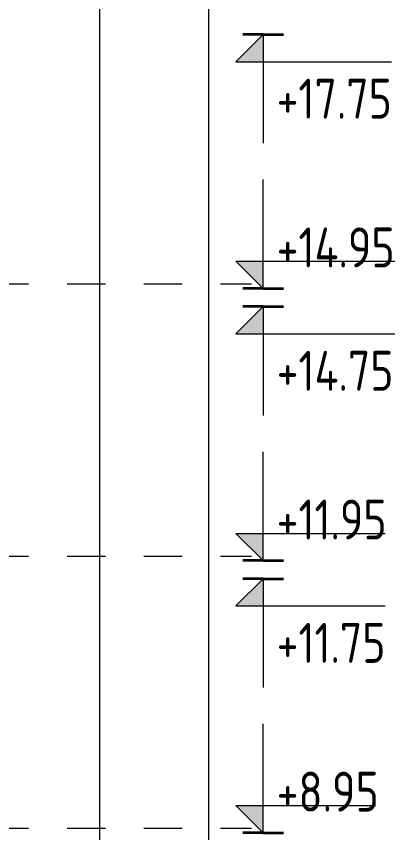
# Model space of a CAD drawing. Header units: millimetres. Extents: x 18162 to 7085488, y 72188 to 247925.
# Drawn here: x 5838767 to 5842937, y 115334 to 124334 of the extents above; entities that cross this region are included whole.
import ezdxf

# ---------------------------------------------------------------- set-up
doc = ezdxf.new("R2010")
doc.units = ezdxf.units.MM
doc.header["$MEASUREMENT"] = 0
doc.linetypes.add('Dashed', pattern=[423.333333, 211.666667, -211.666667])
doc.styles.add('GENERATED_STYLE_3', font='', dxfattribs={"width": 0.8})
doc.styles.get('GENERATED_STYLE_3').set_extended_font_data('ISOCPEUR MON')
doc.dimstyles.new('GENERATED_STYLE__27', dxfattribs={"dimtxt": 440.00001, "dimasz": 228, "dimexe": 0.18, "dimexo": 1666.115523, "dimgap": 0, "dimtad": 1, "dimdec": 0, "dimzin": 0, "dimdsep": 46, "dimtxsty": 'GENERATED_STYLE_3', "dimblk": 'ARROWHEAD_2', "dimblk1": 'ARROWHEAD_2', "dimblk2": 'ARROWHEAD_2', "dimcen": 0.09, "dimclrd": 13, "dimclre": 13, "dimclrt": 13, "dimadec": 0, "dimazin": 0, "dimtfac": 1, "dimtdec": 4, "dimtmove": 0, "dimatfit": 3, "dimfxl": 1, "dimtolj": 1, "dimtzin": 0, "dimarcsym": 0})
doc.dimstyles.new('GENERATED_STYLE__30', dxfattribs={"dimtxt": 440.00001, "dimasz": 228, "dimexe": 0.18, "dimexo": 0.0625, "dimgap": 0, "dimtad": 1, "dimdec": 0, "dimzin": 0, "dimdsep": 46, "dimtxsty": 'GENERATED_STYLE_3', "dimblk": 'ARROWHEAD_2', "dimblk1": 'ARROWHEAD_2', "dimblk2": 'ARROWHEAD_2', "dimcen": 0.09, "dimclrd": 13, "dimclre": 13, "dimclrt": 13, "dimadec": 0, "dimazin": 0, "dimtfac": 1, "dimtdec": 4, "dimtmove": 0, "dimatfit": 3, "dimfxl": 1, "dimtolj": 1, "dimtzin": 0, "dimarcsym": 0})

# ---------------------------------------------------------------- blocks, each defined once
blk = doc.blocks.new('*D2629', base_point=(5785635.3, 106384.1))
at = {"color": 12, "linetype": 'Continuous', "lineweight": 35}
for p, q in [((5839537.7, 145220.7), (5839837.7, 145047.5)), ((5839537.7, 112420.7), (5839837.7, 112247.5))]:
    blk.add_line(p, q, dxfattribs=at)
at = {"color": 13, "linetype": 'Continuous', "lineweight": 13}
for p, q in [((5839912.7, 145134.1), (5838644.5, 145134.1)), ((5839687.7, 112334.1), (5839687.7, 145134.1)), ((5839912.7, 112334.1), (5838644.5, 112334.1))]:
    blk.add_line(p, q, dxfattribs=at)
at = {"color": 13, "lineweight": 13, "char_height": 440, "attachment_point": 7, "rotation": 90, "style": 'GENERATED_STYLE_3'}
for s, insert in [('\\A1;{\\pql;\\fISOCPEUR MON|b0|i0|c0|p0;\\W0.800000;200}', (5839727.4, 144309.7)), ('\\A1;{\\pql;\\fISOCPEUR MON|b0|i0|c0|p0;\\W0.800000;32,800}', (5839815.2, 127689))]:
    blk.add_mtext(s, dxfattribs=dict(at, insert=insert))
blk = doc.blocks.new('ARROWHEAD_2')
at = {"color": 0, "linetype": 'Continuous', "lineweight": 0}
for p, q in [((-0.378, -0.655), (0.378, 0.655)), ((0, 0), (-1, 0))]:
    blk.add_line(p, q, dxfattribs=at)
blk = doc.blocks.new('*D2636', base_point=(5785635.3, 106384.1))
at = {"color": 13, "linetype": 'Continuous', "lineweight": 13}
for p, q in [((5840887.7, 156834.1), (5840887.7, 156980.8)), ((5841112.7, 156834.1), (5839892.7, 156834.1)), ((5840887.7, 102734.1), (5840887.7, 156834.1)), ((5841112.7, 102734.1), (5839892.7, 102734.1)), ((5840887.7, 102587.4), (5840887.7, 102734.1))]:
    blk.add_line(p, q, dxfattribs=at)
at = {"color": 12, "linetype": 'Continuous', "lineweight": 35}
for p, q in [((5841037.7, 156747.5), (5840737.7, 156920.7)), ((5840737.7, 102820.7), (5841037.7, 102647.5))]:
    blk.add_line(p, q, dxfattribs=at)
at = {"color": 13, "lineweight": 13, "insert": (5841015.2, 129125.4), "char_height": 440, "attachment_point": 7, "rotation": 90, "style": 'GENERATED_STYLE_3'}
blk.add_mtext('\\A1;{\\pql;\\fISOCPEUR MON|b0|i0|c0|p0;\\W0.800000;54,100}', dxfattribs=at)

msp = doc.modelspace()

# ---------------------------------------------------------------- hatches: boundary and pattern name
at = {"linetype": 'Continuous', "lineweight": 13}
for points in [[(5841487.7, 124134.1), (5841187.7, 123834.1), (5841487.7, 123834.1)], [(5841487.7, 121334.1), (5841487.7, 121634.1), (5841187.7, 121634.1)], [(5841487.7, 121134.1), (5841187.7, 120834.1), (5841487.7, 120834.1)], [(5841487.7, 118334.1), (5841487.7, 118634.1), (5841187.7, 118634.1)], [(5841487.7, 118134.1), (5841187.7, 117834.1), (5841487.7, 117834.1)], [(5841487.7, 115334.1), (5841487.7, 115634.1), (5841187.7, 115634.1)]]:
    msp.add_hatch(color=13, dxfattribs=at).paths.add_polyline_path(points)

# ---------------------------------------------------------------- linework, layer by layer
at = {"color": 13, "linetype": 'Continuous', "lineweight": 13}
for p, q in [((5841487.7, 124134.1), (5841187.7, 123834.1)), ((5841487.7, 124134.1), (5841487.7, 122934.1)), ((5841187.7, 123834.1), (5841487.7, 123834.1)), ((5841487.7, 123834.1), (5842902.3, 123834.1)), ((5841487.7, 121334.1), (5841487.7, 122534.1)), ((5841487.7, 121334.1), (5841187.7, 121634.1)), ((5841187.7, 121634.1), (5841487.7, 121634.1)), ((5841487.7, 121634.1), (5842937.5, 121634.1)), ((5841487.7, 121134.1), (5841187.7, 120834.1)), ((5841487.7, 121134.1), (5841487.7, 119934.1)), ((5841187.7, 120834.1), (5841487.7, 120834.1)), ((5841487.7, 120834.1), (5842937.5, 120834.1)), ((5841487.7, 118334.1), (5841487.7, 119534.1)), ((5841487.7, 118334.1), (5841187.7, 118634.1)), ((5841187.7, 118634.1), (5841487.7, 118634.1)), ((5841487.7, 118634.1), (5842832.1, 118634.1)), ((5841487.7, 118134.1), (5841187.7, 117834.1)), ((5841487.7, 118134.1), (5841487.7, 116934.1)), ((5841187.7, 117834.1), (5841487.7, 117834.1)), ((5841487.7, 117834.1), (5842832.1, 117834.1)), ((5841487.7, 115334.1), (5841487.7, 116534.1)), ((5841487.7, 115334.1), (5841187.7, 115634.1)), ((5841187.7, 115634.1), (5841487.7, 115634.1)), ((5841487.7, 115634.1), (5842726.7, 115634.1))]:
    msp.add_line(p, q, dxfattribs=at)
at = {"color": 12, "linetype": 'Continuous', "lineweight": 35}
for p, q in [((5841487.7, 124134.1), (5841262.7, 124134.1)), ((5841487.7, 124134.1), (5841712.7, 124134.1)), ((5841487.7, 121334.1), (5841262.7, 121334.1)), ((5841487.7, 121334.1), (5841712.7, 121334.1)), ((5841487.7, 121134.1), (5841262.7, 121134.1)), ((5841487.7, 121134.1), (5841712.7, 121134.1)), ((5841487.7, 118334.1), (5841262.7, 118334.1)), ((5841487.7, 118334.1), (5841712.7, 118334.1)), ((5841487.7, 118134.1), (5841262.7, 118134.1)), ((5841487.7, 118134.1), (5841712.7, 118134.1)), ((5841487.7, 115334.1), (5841262.7, 115334.1)), ((5841487.7, 115334.1), (5841712.7, 115334.1))]:
    msp.add_line(p, q, dxfattribs=at)
at = {"color": 8, "linetype": 'Dashed', "lineweight": 13, "ltscale": 2}
for p, q in [((5800379.4, 121384.1), (5841359.8, 121384.1)), ((5800379.4, 118384.1), (5841359.8, 118384.1)), ((5800379.4, 115384.1), (5841359.8, 115384.1))]:
    msp.add_line(p, q, dxfattribs=at)

# ---------------------------------------------------------------- texts
at = {"color": 13, "lineweight": 13, "char_height": 440, "attachment_point": 7, "style": 'GENERATED_STYLE_3'}
for s, insert in [('\\A1;{\\pql;\\fISOCPEUR MON|b0|i0|c0|p0;\\W0.800000;+17.75}', (5841637.7, 123206.3)), ('\\A1;{\\pql;\\fISOCPEUR MON|b0|i0|c0|p0;\\W0.800000;+14.95}', (5841637.7, 121566.3)), ('\\A1;{\\pql;\\fISOCPEUR MON|b0|i0|c0|p0;\\W0.800000;+14.75}', (5841637.7, 120206.3)), ('\\A1;{\\pql;\\fISOCPEUR MON|b0|i0|c0|p0;\\W0.800000;+11.95}', (5841637.7, 118566.3)), ('\\A1;{\\pql;\\fISOCPEUR MON|b0|i0|c0|p0;\\W0.800000;+11.75}', (5841637.7, 117206.3)), ('\\A1;{\\pql;\\fISOCPEUR MON|b0|i0|c0|p0;\\W0.800000;+8.95}', (5841637.7, 115566.3))]:
    msp.add_mtext(s, dxfattribs=dict(at, insert=insert))

# ---------------------------------------------------------------- dimensions: what is measured, and where the dimension line sits
at = {"color": 13, "linetype": 'Continuous', "lineweight": 13}
for base, p1, p2, dimstyle, picture, middle in [((5840887.7, 156834.1), (5839892.7, 102734.1), (5839892.7, 156834.1), 'GENERATED_STYLE__30', '*D2636', (5840579.7, 130029.9)), ((5839687.7, 145134.1), (5837058.8, 112334.1), (5836978.4, 145134.1), 'GENERATED_STYLE__27', '*D2629', (5839379.7, 128593.4))]:
    dim = msp.add_linear_dim(base=base, p1=p1, p2=p2, angle=90, dimstyle=dimstyle, dxfattribs=at)
    dim.commit()
    dim.dimension.update_dxf_attribs({"geometry": picture, "text_midpoint": middle, "dimtype": 160, "text_rotation": 90})

doc.saveas('drawing.dxf')
